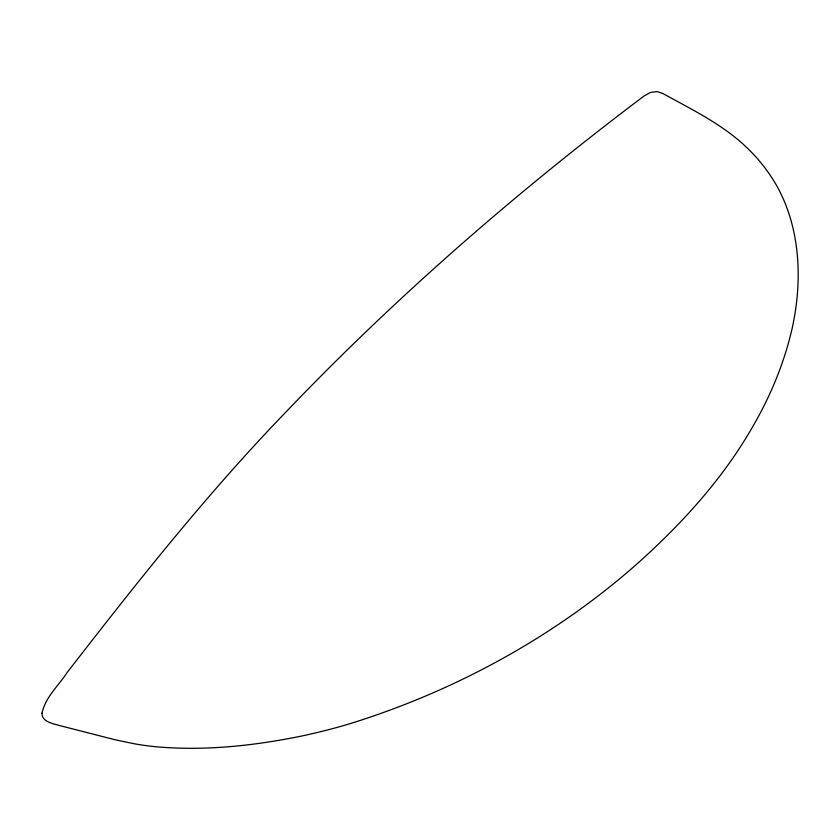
<?xml version="1.0" encoding="UTF-8"?>
<svg xmlns="http://www.w3.org/2000/svg" width="840" height="840" viewBox="0 0 840 840"><rect width="100%" height="100%" fill="white"/><g stroke="black" fill="none" stroke-linecap="round" stroke-linejoin="round"><path stroke-width="1.26" d="M42.021 713.202C41.738 721.875 52.952 723.555 59.136 725.435L114.88 739.715L133.613 743.642A191.163 125.412 -5.6 0 0 158.917 747.012C205.968 750.845 253.397 745.742 299.544 736.481A418.562 274.596 -5.6 0 0 349.545 723.828C438.848 696.098 523.677 653.037 597.912 596.096A778.008 510.416 -5.6 0 0 649.457 552.583C689.125 515.624 725.298 474.464 752.356 427.266A667.832 438.144 -5.6 0 0 775.677 380.184A677.061 444.192 -5.6 0 0 792.194 328.199C804.027 274.596 799.859 213.959 765.681 168.924A265.524 174.195 -5.6 0 0 747.957 148.722C723.65 124.824 692.496 109.925 663.044 93.587L657.972 91.844A11.287 7.402 -5.6 0 0 656.796 91.665L650.769 92.327L644.227 95.865C516.831 191.856 395.987 296.762 285.789 412.178C206.934 493.784 136.573 582.908 67.158 672.494C58.684 685.566 45.213 697.295 42.021 713.202"/></g></svg>
